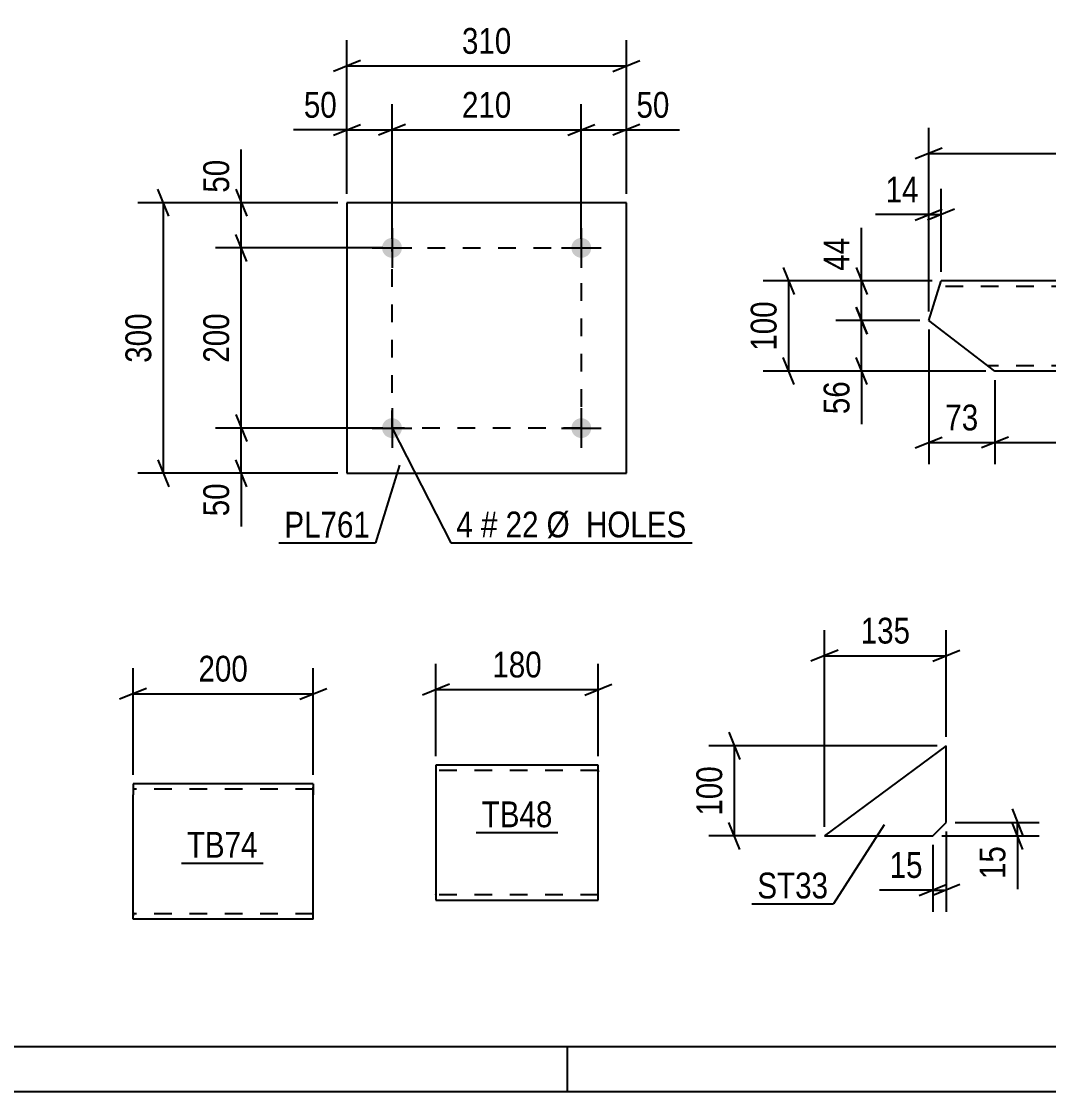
# Model space of a CAD drawing. Header units: millimetres. Extents: x 0 to 841, y 0 to 594.
# Drawn here: x 150.4 to 264.4, y 0 to 118.7 of the extents above; entities that cross this region are included whole.
import ezdxf

# ---------------------------------------------------------------- set-up
doc = ezdxf.new("R2010")
doc.units = ezdxf.units.MM
doc.linetypes.add('DXK_LINE_DOT2', pattern=[3.9198, 1.9599, -1.9599])
doc.styles.add('Arial Narrow', font='ARIALN.TTF', dxfattribs={"height": 0.2})

# ---------------------------------------------------------------- blocks, each defined once
blk = doc.blocks.new('Unknown-318892383-1113')
at = {"color": 5, "linetype": 'Continuous'}
for p, q in [((5, 5), (836, 5)), ((211, 0), (211, 5)), ((0, 0), (841, 0))]:
    blk.add_line(p, q, dxfattribs=at)
blk = doc.blocks.new('Part-318892383-2146 - 2130')
at = {"color": 2, "linetype": 'Continuous'}
for p, q in [((251.08, 85.54), (252.45, 89.94)), ((278.42, 89.94), (252.45, 89.94)), ((298.52, 89.94), (278.52, 89.94)), ((307.52, 83.09), (298.52, 89.94)), ((258.42, 79.94), (251.08, 85.54)), ((307.52, 83.09), (306.54, 79.94)), ((278.42, 79.94), (258.42, 79.94)), ((306.54, 79.94), (278.52, 79.94))]:
    blk.add_line(p, q, dxfattribs=at)
at = {"color": 7, "linetype": 'DXK_LINE_DOT2'}
for p, q in [((278.42, 89.34), (252.26, 89.34)), ((299.31, 89.34), (278.52, 89.34)), ((278.42, 80.54), (257.63, 80.54)), ((306.72, 80.54), (278.52, 80.54))]:
    blk.add_line(p, q, dxfattribs=at)
blk = doc.blocks.new('Part-318892383-1887 - 1872')
at = {"color": 2, "linetype": 'Continuous'}
for p, q in [((214.42, 36.23), (196.42, 36.23)), ((196.42, 36.23), (196.42, 21.32)), ((214.42, 22.43), (214.42, 36.23)), ((214.42, 21.23), (214.42, 22.43)), ((196.42, 21.32), (196.42, 21.23)), ((196.42, 21.23), (214.42, 21.23))]:
    blk.add_line(p, q, dxfattribs=at)
at = {"color": 7, "linetype": 'DXK_LINE_DOT2'}
for p, q in [((214.42, 35.63), (196.42, 35.63)), ((214.42, 35.59), (214.42, 35.63)), ((214.42, 35.63), (214.42, 35.59)), ((214.42, 35.49), (214.42, 35.59)), ((214.42, 35.59), (214.42, 35.49)), ((196.42, 21.83), (196.42, 21.88)), ((214.42, 21.83), (196.42, 21.83)), ((214.42, 21.88), (214.42, 22.2)), ((214.42, 21.83), (214.42, 21.88))]:
    blk.add_line(p, q, dxfattribs=at)
blk = doc.blocks.new('Part-318892383-1746 - 1730')
at = {"color": 2, "linetype": 'Continuous'}
for p, q in [((253.02, 38.36), (239.52, 28.36)), ((253.02, 29.86), (253.02, 38.36)), ((251.52, 28.36), (253.02, 29.86)), ((239.52, 28.36), (251.52, 28.36))]:
    blk.add_line(p, q, dxfattribs=at)
blk = doc.blocks.new('Part-318892383-1713 - 1699')
at = {"color": 2, "linetype": 'Continuous'}
for p, q in [((162.81, 34.14), (162.81, 32.94)), ((182.81, 34.14), (162.81, 34.14)), ((182.81, 34.14), (182.81, 34.05)), ((182.81, 34.05), (182.81, 32.94)), ((162.81, 19.88), (162.81, 32.94)), ((182.81, 19.14), (182.81, 32.94)), ((162.81, 19.23), (162.81, 19.88)), ((162.81, 19.14), (162.81, 19.23)), ((182.81, 19.14), (162.81, 19.14))]:
    blk.add_line(p, q, dxfattribs=at)
at = {"color": 7, "linetype": 'DXK_LINE_DOT2'}
for p, q in [((182.81, 33.54), (162.81, 33.54)), ((182.81, 32.94), (182.81, 33.79)), ((162.81, 19.88), (162.81, 19.49)), ((162.81, 19.74), (162.81, 19.79)), ((182.81, 19.74), (162.81, 19.74)), ((162.81, 19.14), (162.81, 19.14)), ((182.81, 19.74), (182.81, 19.79))]:
    blk.add_line(p, q, dxfattribs=at)
blk = doc.blocks.new('Part-318892383-1312 - 1296')
at = {"color": 2, "linetype": 'Continuous'}
for p, q in [((186.54, 98.61), (186.54, 68.61)), ((217.54, 98.61), (186.54, 98.61)), ((217.54, 68.61), (217.54, 98.61)), ((186.54, 68.61), (217.54, 68.61))]:
    blk.add_line(p, q, dxfattribs=at)
blk = doc.blocks.new('Bolt-318892383-1345 - 1296')
at = {"linetype": 'Continuous'}
for points in [[(192.64, 73.61, -1), (190.44, 73.61, -1)], [(213.64, 73.61, -1), (211.44, 73.61, -1)]]:
    blk.add_hatch(color=1, dxfattribs=at).paths.add_polyline_path(points)
at = {"color": 1, "linetype": 'Continuous'}
for p, q in [((191.54, 75.81), (191.54, 71.41)), ((212.54, 75.81), (212.54, 71.41)), ((189.34, 73.61), (193.74, 73.61)), ((210.34, 73.61), (214.74, 73.61))]:
    blk.add_line(p, q, dxfattribs=at)
blk = doc.blocks.new('Bolt-318892383-1350 - 1296')
at = {"linetype": 'Continuous'}
for points in [[(192.64, 93.61, -1), (190.44, 93.61, -1)], [(213.64, 93.61, -1), (211.44, 93.61, -1)]]:
    blk.add_hatch(color=1, dxfattribs=at).paths.add_polyline_path(points)
at = {"color": 1, "linetype": 'Continuous'}
for p, q in [((191.54, 95.81), (191.54, 91.41)), ((212.54, 95.81), (212.54, 91.41)), ((189.34, 93.61), (193.74, 93.61)), ((210.34, 93.61), (214.74, 93.61))]:
    blk.add_line(p, q, dxfattribs=at)
blk = doc.blocks.new('Rectangle-318892383-1459 - 1296')
at = {"color": 1, "linetype": 'DXK_LINE_DOT2'}
blk.add_lwpolyline([(191.54, 93.61), (212.54, 93.61), (212.54, 73.61), (191.54, 73.61), (191.54, 93.61)], close=True, dxfattribs=at)
blk = doc.blocks.new('StraightDimension-318892383-2303 - 2130')
at = {"color": 7, "linetype": 'Continuous'}
for p, q in [((243.64, 89.94), (243.64, 95.85)), ((243.64, 89.94), (243.64, 95.85)), ((243.04, 91.44), (244.24, 88.44)), ((251.45, 89.94), (240.79, 89.94)), ((243.64, 85.54), (243.64, 89.94)), ((244.24, 84.04), (243.04, 87.04)), ((250.08, 85.54), (240.79, 85.54))]:
    blk.add_line(p, q, dxfattribs=at)
at = {"color": 0}
blk.add_wipeout([(242.89, 95.32), (238.69, 95.32), (238.69, 90.47), (242.89, 90.47)], dxfattribs=at)
at = {"color": 3, "style": 'Arial Narrow'}
blk.add_text('44', height=2.863, rotation=90.0002, dxfattribs=at).set_placement((242.29, 91.07))
blk = doc.blocks.new('StraightDimension-318892383-2175 - 2130')
at = {"color": 7, "linetype": 'Continuous'}
for p, q in [((234.95, 91.44), (236.15, 88.44)), ((251.45, 89.94), (232.7, 89.94)), ((235.55, 79.94), (235.55, 89.94)), ((236.15, 78.44), (234.95, 81.44)), ((257.42, 79.94), (232.7, 79.94))]:
    blk.add_line(p, q, dxfattribs=at)
at = {"color": 0}
blk.add_wipeout([(234.8, 88.28), (230.6, 88.28), (230.6, 81.6), (234.8, 81.6)], dxfattribs=at)
at = {"color": 3, "style": 'Arial Narrow'}
blk.add_text('100', height=2.863, rotation=90.0002, dxfattribs=at).set_placement((234.2, 82.2))
blk = doc.blocks.new('StraightDimension-318892383-2254 - 2130')
at = {"color": 7, "linetype": 'Continuous'}
for p, q in [((251.08, 86.54), (251.08, 100.15)), ((252.45, 90.94), (252.45, 100.15)), ((249.58, 96.7), (252.58, 97.9)), ((253.95, 97.9), (250.95, 96.7)), ((251.08, 97.3), (245.17, 97.3)), ((251.08, 97.3), (245.17, 97.3)), ((251.08, 97.3), (252.45, 97.3))]:
    blk.add_line(p, q, dxfattribs=at)
at = {"color": 0}
blk.add_wipeout([(250.55, 98.05), (250.55, 102.25), (245.7, 102.25), (245.7, 98.05)], dxfattribs=at)
at = {"color": 3, "style": 'Arial Narrow'}
blk.add_text('14', height=2.863, dxfattribs=at).set_placement((246.3, 98.65))
blk = doc.blocks.new('StraightDimension-318892383-2203 - 2130')
at = {"color": 7, "linetype": 'Continuous'}
for p, q in [((258.42, 78.94), (258.42, 69.61)), ((306.54, 78.94), (306.54, 69.61)), ((259.92, 72.61), (256.92, 71.41)), ((305.04, 71.41), (308.04, 72.61)), ((258.42, 72.01), (306.54, 72.01))]:
    blk.add_line(p, q, dxfattribs=at)
at = {"color": 0}
blk.add_wipeout([(286.74, 72.76), (286.74, 76.96), (278.22, 76.96), (278.22, 72.76)], dxfattribs=at)
at = {"color": 3, "style": 'Arial Narrow'}
blk.add_text('3083', height=2.863, dxfattribs=at).set_placement((278.82, 73.36))
blk = doc.blocks.new('StraightDimension-318892383-2236 - 2130')
at = {"color": 7, "linetype": 'Continuous'}
for p, q in [((251.08, 84.54), (251.08, 69.61)), ((258.42, 78.94), (258.42, 69.61)), ((249.58, 71.41), (252.58, 72.61)), ((259.92, 72.61), (256.92, 71.41)), ((251.08, 72.01), (258.42, 72.01))]:
    blk.add_line(p, q, dxfattribs=at)
at = {"color": 0}
blk.add_wipeout([(257.18, 72.76), (257.18, 76.96), (252.32, 76.96), (252.32, 72.76)], dxfattribs=at)
at = {"color": 3, "style": 'Arial Narrow'}
blk.add_text('73', height=2.863, dxfattribs=at).set_placement((252.92, 73.36))
blk = doc.blocks.new('StraightDimension-318892383-2268 - 2130')
at = {"color": 7, "linetype": 'Continuous'}
for p, q in [((251.08, 86.54), (251.08, 106.94)), ((307.52, 84.09), (307.52, 106.94)), ((252.58, 104.69), (249.58, 103.49)), ((306.02, 103.49), (309.02, 104.69)), ((251.08, 104.09), (307.52, 104.09))]:
    blk.add_line(p, q, dxfattribs=at)
at = {"color": 0}
blk.add_wipeout([(283.55, 104.84), (283.55, 109.04), (275.04, 109.04), (275.04, 104.84)], dxfattribs=at)
at = {"color": 3, "style": 'Arial Narrow'}
blk.add_text('3167', height=2.863, dxfattribs=at).set_placement((275.64, 105.44))
blk = doc.blocks.new('StraightDimension-318892383-2279 - 2130')
at = {"color": 7, "linetype": 'Continuous'}
for p, q in [((243.04, 87.04), (244.24, 84.04)), ((250.08, 85.54), (240.79, 85.54)), ((243.64, 79.94), (243.64, 85.54)), ((244.24, 78.44), (243.04, 81.44)), ((257.42, 79.94), (240.79, 79.94)), ((243.64, 79.94), (243.64, 74.04)), ((243.64, 79.94), (243.64, 74.04))]:
    blk.add_line(p, q, dxfattribs=at)
at = {"color": 0}
blk.add_wipeout([(242.89, 79.42), (238.69, 79.42), (238.69, 74.56), (242.89, 74.56)], dxfattribs=at)
at = {"color": 3, "style": 'Arial Narrow'}
blk.add_text('56', height=2.863, rotation=90.0002, dxfattribs=at).set_placement((242.29, 75.16))
blk = doc.blocks.new('StraightDimension-318892383-1889 - 1872')
at = {"color": 7, "linetype": 'Continuous'}
for p, q in [((196.42, 37.23), (196.42, 47.45)), ((214.42, 37.23), (214.42, 47.45)), ((197.92, 45.2), (194.92, 44)), ((212.92, 44), (215.92, 45.2)), ((196.42, 44.6), (214.42, 44.6))]:
    blk.add_line(p, q, dxfattribs=at)
at = {"color": 0}
blk.add_wipeout([(208.76, 45.35), (208.76, 49.55), (202.07, 49.55), (202.07, 45.35)], dxfattribs=at)
at = {"color": 3, "style": 'Arial Narrow'}
blk.add_text('180', height=2.863, dxfattribs=at).set_placement((202.67, 45.95))
blk = doc.blocks.new('StraightDimension-318892383-1792 - 1730')
at = {"color": 7, "linetype": 'Continuous'}
for p, q in [((260.33, 31.36), (261.53, 28.36)), ((254.02, 29.86), (263.33, 29.86)), ((261.53, 26.86), (260.33, 29.86)), ((260.93, 28.36), (260.93, 29.86)), ((252.52, 28.36), (263.33, 28.36)), ((260.93, 28.36), (260.93, 22.45)), ((260.93, 28.36), (260.93, 22.45))]:
    blk.add_line(p, q, dxfattribs=at)
at = {"color": 0}
blk.add_wipeout([(260.18, 27.84), (255.98, 27.84), (255.98, 22.98), (260.18, 22.98)], dxfattribs=at)
at = {"color": 3, "style": 'Arial Narrow'}
blk.add_text('15', height=2.863, rotation=90.0002, dxfattribs=at).set_placement((259.58, 23.58))
blk = doc.blocks.new('StraightDimension-318892383-1780 - 1730')
at = {"color": 7, "linetype": 'Continuous'}
for p, q in [((228.92, 39.86), (230.12, 36.86)), ((252.02, 38.36), (226.67, 38.36)), ((229.52, 28.36), (229.52, 38.36)), ((230.12, 26.86), (228.92, 29.86)), ((238.52, 28.36), (226.67, 28.36))]:
    blk.add_line(p, q, dxfattribs=at)
at = {"color": 0}
blk.add_wipeout([(228.77, 36.7), (224.57, 36.7), (224.57, 30.02), (228.77, 30.02)], dxfattribs=at)
at = {"color": 3, "style": 'Arial Narrow'}
blk.add_text('100', height=2.863, rotation=90.0002, dxfattribs=at).set_placement((228.17, 30.62))
blk = doc.blocks.new('StraightDimension-318892383-1764 - 1730')
at = {"color": 7, "linetype": 'Continuous'}
for p, q in [((253.02, 28.86), (253.02, 19.96)), ((251.52, 27.36), (251.52, 19.96)), ((250.02, 21.76), (253.02, 22.96)), ((254.52, 22.96), (251.52, 21.76)), ((251.52, 22.36), (245.61, 22.36)), ((251.52, 22.36), (245.61, 22.36)), ((251.52, 22.36), (253.02, 22.36))]:
    blk.add_line(p, q, dxfattribs=at)
at = {"color": 0}
blk.add_wipeout([(250.99, 23.11), (250.99, 27.31), (246.14, 27.31), (246.14, 23.11)], dxfattribs=at)
at = {"color": 3, "style": 'Arial Narrow'}
blk.add_text('15', height=2.863, dxfattribs=at).set_placement((246.74, 23.71))
blk = doc.blocks.new('StraightDimension-318892383-1748 - 1730')
at = {"color": 7, "linetype": 'Continuous'}
for p, q in [((239.52, 29.36), (239.52, 51.21)), ((253.02, 39.36), (253.02, 51.21)), ((241.02, 48.96), (238.02, 47.76)), ((251.52, 47.76), (254.52, 48.96)), ((239.52, 48.36), (253.02, 48.36))]:
    blk.add_line(p, q, dxfattribs=at)
at = {"color": 0}
blk.add_wipeout([(249.61, 49.11), (249.61, 53.31), (242.93, 53.31), (242.93, 49.11)], dxfattribs=at)
at = {"color": 3, "style": 'Arial Narrow'}
blk.add_text('135', height=2.863, dxfattribs=at).set_placement((243.53, 49.71))
blk = doc.blocks.new('StraightDimension-318892383-1716 - 1699')
at = {"color": 7, "linetype": 'Continuous'}
for p, q in [((162.81, 35.14), (162.81, 46.99)), ((182.81, 35.14), (182.81, 46.99)), ((164.31, 44.74), (161.31, 43.54)), ((162.81, 44.14), (182.81, 44.14)), ((181.31, 43.54), (184.31, 44.74))]:
    blk.add_line(p, q, dxfattribs=at)
at = {"color": 0}
blk.add_wipeout([(176.16, 44.89), (176.16, 49.09), (169.47, 49.09), (169.47, 44.89)], dxfattribs=at)
at = {"color": 3, "style": 'Arial Narrow'}
blk.add_text('200', height=2.863, dxfattribs=at).set_placement((170.07, 45.49))
blk = doc.blocks.new('StraightDimension-318892383-1352 - 1296')
at = {"color": 7, "linetype": 'Continuous'}
for p, q in [((186.54, 99.61), (186.54, 116.64)), ((217.54, 99.61), (217.54, 116.64)), ((188.04, 114.39), (185.04, 113.19)), ((216.04, 113.19), (219.04, 114.39)), ((186.54, 113.79), (217.54, 113.79))]:
    blk.add_line(p, q, dxfattribs=at)
at = {"color": 0}
blk.add_wipeout([(205.38, 114.54), (205.38, 118.74), (198.7, 118.74), (198.7, 114.54)], dxfattribs=at)
at = {"color": 3, "style": 'Arial Narrow'}
blk.add_text('310', height=2.863, dxfattribs=at).set_placement((199.3, 115.14))
blk = doc.blocks.new('StraightDimension-318892383-1376 - 1296')
at = {"color": 7, "linetype": 'Continuous'}
for p, q in [((191.54, 94.61), (191.54, 109.55)), ((212.54, 94.61), (212.54, 109.55)), ((193.04, 107.3), (190.04, 106.1)), ((211.04, 106.1), (214.04, 107.3)), ((191.54, 106.7), (212.54, 106.7))]:
    blk.add_line(p, q, dxfattribs=at)
at = {"color": 0}
blk.add_wipeout([(205.38, 107.45), (205.38, 111.65), (198.7, 111.65), (198.7, 107.45)], dxfattribs=at)
at = {"color": 3, "style": 'Arial Narrow'}
blk.add_text('210', height=2.863, dxfattribs=at).set_placement((199.3, 108.05))
blk = doc.blocks.new('StraightDimension-318892383-1363 - 1296')
at = {"color": 7, "linetype": 'Continuous'}
for p, q in [((186.54, 99.61), (186.54, 109.55)), ((191.54, 94.61), (191.54, 109.55)), ((185.04, 106.1), (188.04, 107.3)), ((193.04, 107.3), (190.04, 106.1)), ((186.54, 106.7), (180.63, 106.7)), ((186.54, 106.7), (180.63, 106.7)), ((186.54, 106.7), (191.54, 106.7))]:
    blk.add_line(p, q, dxfattribs=at)
at = {"color": 0}
blk.add_wipeout([(186.01, 107.45), (186.01, 111.65), (181.16, 111.65), (181.16, 107.45)], dxfattribs=at)
at = {"color": 3, "style": 'Arial Narrow'}
blk.add_text('50', height=2.863, dxfattribs=at).set_placement((181.76, 108.05))
blk = doc.blocks.new('StraightDimension-318892383-1392 - 1296')
at = {"color": 7, "linetype": 'Continuous'}
for p, q in [((212.54, 94.61), (212.54, 109.55)), ((217.54, 99.61), (217.54, 109.55)), ((211.04, 106.1), (214.04, 107.3)), ((219.04, 107.3), (216.04, 106.1)), ((212.54, 106.7), (217.54, 106.7)), ((217.54, 106.7), (223.44, 106.7)), ((217.54, 106.7), (223.44, 106.7))]:
    blk.add_line(p, q, dxfattribs=at)
at = {"color": 0}
blk.add_wipeout([(222.92, 107.45), (222.92, 111.65), (218.06, 111.65), (218.06, 107.45)], dxfattribs=at)
at = {"color": 3, "style": 'Arial Narrow'}
blk.add_text('50', height=2.863, dxfattribs=at).set_placement((218.66, 108.05))
blk = doc.blocks.new('StraightDimension-318892383-1406 - 1296')
at = {"color": 7, "linetype": 'Continuous'}
for p, q in [((166.78, 97.11), (165.58, 100.11)), ((185.54, 98.61), (163.33, 98.61)), ((166.18, 68.61), (166.18, 98.61)), ((165.58, 70.11), (166.78, 67.11)), ((185.54, 68.61), (163.33, 68.61))]:
    blk.add_line(p, q, dxfattribs=at)
at = {"color": 0}
blk.add_wipeout([(165.43, 86.95), (161.23, 86.95), (161.23, 80.26), (165.43, 80.26)], dxfattribs=at)
at = {"color": 3, "style": 'Arial Narrow'}
blk.add_text('300', height=2.863, rotation=90.0002, dxfattribs=at).set_placement((164.83, 80.86))
blk = doc.blocks.new('StraightDimension-318892383-1417 - 1296')
at = {"color": 7, "linetype": 'Continuous'}
for p, q in [((174.22, 75.11), (175.42, 72.11)), ((190.54, 73.61), (171.97, 73.61)), ((174.82, 68.61), (174.82, 73.61)), ((175.42, 67.11), (174.22, 70.11)), ((185.54, 68.61), (171.97, 68.61)), ((174.82, 68.61), (174.82, 62.7)), ((174.82, 68.61), (174.82, 62.7))]:
    blk.add_line(p, q, dxfattribs=at)
at = {"color": 0}
blk.add_wipeout([(174.07, 68.08), (169.87, 68.08), (169.87, 63.23), (174.07, 63.23)], dxfattribs=at)
at = {"color": 3, "style": 'Arial Narrow'}
blk.add_text('50', height=2.863, rotation=90.0002, dxfattribs=at).set_placement((173.47, 63.83))
blk = doc.blocks.new('StraightDimension-318892383-1430 - 1296')
at = {"color": 7, "linetype": 'Continuous'}
for p, q in [((175.42, 92.11), (174.22, 95.11)), ((190.54, 93.61), (171.97, 93.61)), ((174.82, 73.61), (174.82, 93.61)), ((174.22, 75.11), (175.42, 72.11)), ((190.54, 73.61), (171.97, 73.61))]:
    blk.add_line(p, q, dxfattribs=at)
at = {"color": 0}
blk.add_wipeout([(174.07, 86.95), (169.87, 86.95), (169.87, 80.27), (174.07, 80.27)], dxfattribs=at)
at = {"color": 3, "style": 'Arial Narrow'}
blk.add_text('200', height=2.863, rotation=90.0002, dxfattribs=at).set_placement((173.47, 80.87))
blk = doc.blocks.new('StraightDimension-318892383-1446 - 1296')
at = {"color": 7, "linetype": 'Continuous'}
for p, q in [((174.82, 98.61), (174.82, 104.51)), ((174.82, 98.61), (174.82, 104.51)), ((174.22, 100.11), (175.42, 97.11)), ((185.54, 98.61), (171.97, 98.61)), ((174.82, 93.61), (174.82, 98.61)), ((175.42, 92.11), (174.22, 95.11)), ((190.54, 93.61), (171.97, 93.61))]:
    blk.add_line(p, q, dxfattribs=at)
at = {"color": 0}
blk.add_wipeout([(174.07, 103.99), (169.87, 103.99), (169.87, 99.13), (174.07, 99.13)], dxfattribs=at)
at = {"color": 3, "style": 'Arial Narrow'}
blk.add_text('50', height=2.863, rotation=90.0002, dxfattribs=at).set_placement((173.47, 99.73))
blk = doc.blocks.new('Mark-318892383-1885 - 1872')
at = {"color": 30, "linetype": 'Continuous'}
blk.add_line((200.89, 28.73), (209.94, 28.73), dxfattribs=at)
at = {"color": 0}
blk.add_wipeout([(209.34, 29.33), (209.34, 32.33), (201.49, 32.33), (201.49, 29.33)], dxfattribs=at)
blk.add_wipeout([(209.34, 29.33), (209.34, 32.33), (201.49, 32.33), (201.49, 29.33)], dxfattribs=at)
at = {"color": 3, "style": 'Arial Narrow'}
blk.add_text('TB48', height=2.863, dxfattribs=at).set_placement((201.49, 29.33))
blk = doc.blocks.new('Mark-318892383-1742 - 1730')
at = {"color": 30, "linetype": 'Continuous'}
for p in [(246.14, 29.6), (231.47, 20.83)]:
    blk.add_line(p, (240.53, 20.83), dxfattribs=at)
at = {"color": 0}
blk.add_wipeout([(239.93, 21.43), (239.93, 24.43), (232.07, 24.43), (232.07, 21.43)], dxfattribs=at)
blk.add_wipeout([(239.93, 21.43), (239.93, 24.43), (232.07, 24.43), (232.07, 21.43)], dxfattribs=at)
at = {"color": 3, "style": 'Arial Narrow'}
blk.add_text('ST33', height=2.863, dxfattribs=at).set_placement((232.07, 21.43))
blk = doc.blocks.new('Mark-318892383-1711 - 1699')
at = {"color": 30, "linetype": 'Continuous'}
blk.add_line((168.18, 25.35), (177.23, 25.35), dxfattribs=at)
at = {"color": 0}
blk.add_wipeout([(176.63, 25.95), (176.63, 28.95), (168.78, 28.95), (168.78, 25.95)], dxfattribs=at)
blk.add_wipeout([(176.63, 25.95), (176.63, 28.95), (168.78, 28.95), (168.78, 25.95)], dxfattribs=at)
at = {"color": 3, "style": 'Arial Narrow'}
blk.add_text('TB74', height=2.863, dxfattribs=at).set_placement((168.78, 25.95))
blk = doc.blocks.new('Mark-318892383-1308 - 1296')
at = {"color": 30, "linetype": 'Continuous'}
for p in [(192.38, 69.5), (179, 60.87)]:
    blk.add_line(p, (189.7, 60.87), dxfattribs=at)
at = {"color": 0}
blk.add_wipeout([(189.1, 61.47), (189.1, 64.47), (179.6, 64.47), (179.6, 61.47)], dxfattribs=at)
blk.add_wipeout([(189.1, 61.47), (189.1, 64.47), (179.6, 64.47), (179.6, 61.47)], dxfattribs=at)
at = {"color": 3, "style": 'Arial Narrow'}
blk.add_text('PL761', height=2.863, dxfattribs=at).set_placement((179.6, 61.47))
blk = doc.blocks.new('MarkSet-318892383-1507 - 1296')
at = {"color": 7, "linetype": 'Continuous'}
for p, q in [((191.54, 73.61), (198.08, 60.89)), ((198.08, 60.89), (224.82, 60.89))]:
    blk.add_line(p, q, dxfattribs=at)
at = {"color": 0}
for points in [[(200.51, 61.49), (200.51, 64.49), (198.68, 64.49), (198.68, 61.49)], [(203.24, 61.49), (203.24, 64.49), (201.41, 64.49), (201.41, 61.49)], [(207.79, 61.49), (207.79, 64.49), (204.14, 64.49), (204.14, 61.49)], [(224.22, 61.49), (224.22, 64.49), (208.69, 64.49), (208.69, 61.49)]]:
    blk.add_wipeout(points, dxfattribs=at)
for points in [[(200.51, 61.49), (200.51, 64.49), (198.68, 64.49), (198.68, 61.49)], [(203.24, 61.49), (203.24, 64.49), (201.41, 64.49), (201.41, 61.49)], [(207.79, 61.49), (207.79, 64.49), (204.14, 64.49), (204.14, 61.49)], [(224.22, 61.49), (224.22, 64.49), (208.69, 64.49), (208.69, 61.49)]]:
    blk.add_wipeout(points, dxfattribs=at)
at = {"color": 3, "style": 'Arial Narrow'}
for s, height, p in [('4', 2.86, (198.68, 61.49)), ('#', 2.86, (201.41, 61.49)), ('22', 2.863, (204.14, 61.49)), ('Ø  HOLES', 2.863, (208.69, 61.49))]:
    blk.add_text(s, height=height, dxfattribs=at).set_placement(p)

msp = doc.modelspace()

# ---------------------------------------------------------------- block references
for name in ['Unknown-318892383-1113', 'Part-318892383-1312 - 1296', 'Bolt-318892383-1350 - 1296', 'Rectangle-318892383-1459 - 1296', 'Part-318892383-2146 - 2130', 'Bolt-318892383-1345 - 1296', 'Part-318892383-1746 - 1730', 'Part-318892383-1887 - 1872', 'Part-318892383-1713 - 1699']:
    msp.add_blockref(name, (0, 0))

# ---------------------------------------------------------------- next in the draw order: block references
for name in ['StraightDimension-318892383-1352 - 1296', 'StraightDimension-318892383-2303 - 2130', 'StraightDimension-318892383-1716 - 1699', 'StraightDimension-318892383-1889 - 1872', 'Mark-318892383-1885 - 1872', 'StraightDimension-318892383-1792 - 1730', 'Mark-318892383-1711 - 1699']:
    msp.add_blockref(name, (0, 0))

# ---------------------------------------------------------------- next in the draw order: block references
for name in ['StraightDimension-318892383-1376 - 1296', 'StraightDimension-318892383-2175 - 2130', 'StraightDimension-318892383-1780 - 1730']:
    msp.add_blockref(name, (0, 0))

# ---------------------------------------------------------------- next in the draw order: block references
for name in ['StraightDimension-318892383-1363 - 1296', 'StraightDimension-318892383-1392 - 1296', 'StraightDimension-318892383-2254 - 2130', 'StraightDimension-318892383-2203 - 2130', 'StraightDimension-318892383-1764 - 1730']:
    msp.add_blockref(name, (0, 0))

# ---------------------------------------------------------------- next in the draw order: block references
for name in ['StraightDimension-318892383-1406 - 1296', 'StraightDimension-318892383-2236 - 2130', 'StraightDimension-318892383-1748 - 1730']:
    msp.add_blockref(name, (0, 0))

# ---------------------------------------------------------------- next in the draw order: block references
for name in ['StraightDimension-318892383-2268 - 2130', 'StraightDimension-318892383-1417 - 1296', 'Mark-318892383-1742 - 1730']:
    msp.add_blockref(name, (0, 0))

# ---------------------------------------------------------------- next in the draw order: block references
for name in ['StraightDimension-318892383-1430 - 1296', 'StraightDimension-318892383-2279 - 2130', 'Mark-318892383-1308 - 1296']:
    msp.add_blockref(name, (0, 0))

# ---------------------------------------------------------------- next in the draw order: block references
for name in ['StraightDimension-318892383-1446 - 1296', 'MarkSet-318892383-1507 - 1296']:
    msp.add_blockref(name, (0, 0))

doc.saveas('drawing.dxf')
